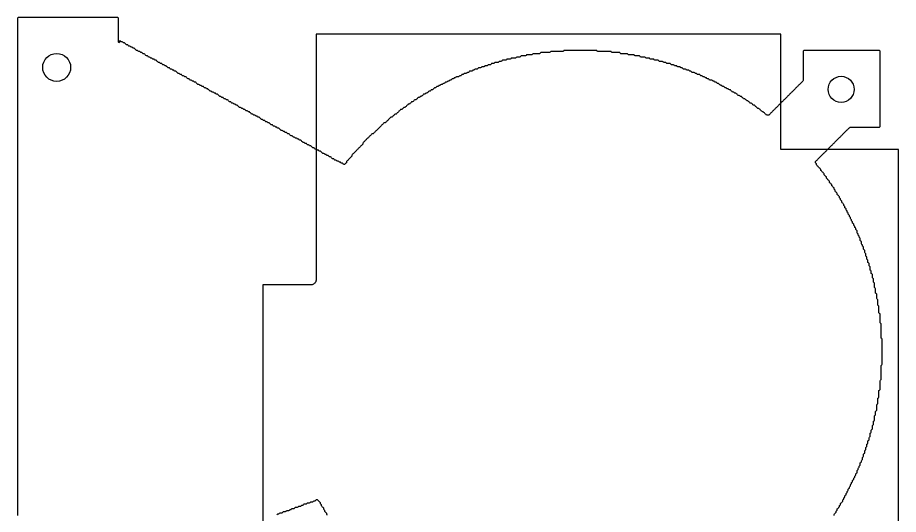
# Model space of a CAD drawing. Header units: millimetres. Extents: x -10 to 150, y -10 to 171.
# Drawn here: x -10.3 to 150.4, y 80.4 to 171.1 of the extents above; entities that cross this region are included whole.
import ezdxf

# ---------------------------------------------------------------- set-up
doc = ezdxf.new("R2010")
doc.units = ezdxf.units.MM
for name, color, linetype in [('HOLES', 1, 'Continuous'), ('POCKET', 5, 'Continuous'), ('PROFILE', 7, 'Continuous')]:
    doc.layers.add(name, color=color, linetype=linetype)

msp = doc.modelspace()

# ---------------------------------------------------------------- linework, layer by layer
at = {"layer": 'HOLES'}
for centre, radius in [((-3.17, 162), 2.55), ((140, 158), 2.38)]:
    msp.add_circle(centre, radius, dxfattribs=at)
at = {"layer": 'POCKET'}
msp.add_lwpolyline([(34.45, 14), (150.45, 14), (150.45, 147), (129, 147), (129, 168.09), (44.19, 168.09), (44.19, 123.29), (44.19, 123.29), (44.18, 123.15), (44.15, 123.01), (44.1, 122.87), (44.03, 122.75), (43.94, 122.63), (43.84, 122.53), (43.73, 122.45), (43.6, 122.38), (43.47, 122.33), (43.33, 122.3), (43.19, 122.29), (34.45, 122.29)], close=True, dxfattribs=at)
at = {"layer": 'PROFILE'}
for points in [[(138.7, 80.2), (138.7, 80.4), (138.8, 80.5), (138.9, 80.6), (139, 80.7), (139.1, 80.8), (139.1, 81), (139.2, 81.1), (139.3, 81.2), (139.3, 81.4), (139.4, 81.5), (139.5, 81.6), (139.6, 81.7), (139.7, 81.8), (139.7, 82), (139.8, 82.1), (139.9, 82.2), (139.9, 82.4), (140, 82.5), (140.1, 82.6), (140.2, 82.7), (140.3, 82.8), (140.3, 83), (140.4, 83.1), (140.5, 83.2), (140.5, 83.4), (140.6, 83.5), (140.7, 83.6), (140.7, 83.8), (140.8, 83.9), (140.9, 84), (140.9, 84.2), (141, 84.3), (141.1, 84.4), (141.1, 84.6), (141.2, 84.7), (141.3, 84.8), (141.3, 85), (141.4, 85.1), (141.5, 85.2), (141.5, 85.4), (141.6, 85.5), (141.7, 85.6), (141.7, 85.8), (141.8, 85.9), (141.9, 86), (141.9, 86.2), (142, 86.3), (142.1, 86.4), (142.1, 86.6), (142.2, 86.7), (142.3, 86.8), (142.3, 87), (142.4, 87.1), (142.5, 87.2), (142.5, 87.4), (142.6, 87.5), (142.7, 87.6), (142.7, 87.8), (142.8, 87.9), (142.9, 88), (142.9, 88.2), (142.9, 88.4), (143, 88.5), (143.1, 88.6), (143.1, 88.8), (143.2, 88.9), (143.3, 89), (143.3, 89.2), (143.4, 89.3), (143.5, 89.4), (143.5, 89.6), (143.5, 89.8), (143.6, 89.9), (143.7, 90), (143.7, 90.2), (143.8, 90.3), (143.9, 90.4), (143.9, 90.6), (143.9, 90.8), (144, 90.9), (144.1, 91), (144.1, 91.2), (144.1, 91.4), (144.2, 91.5), (144.3, 91.6), (144.3, 91.8), (144.3, 92), (144.4, 92.1), (144.5, 92.2), (144.5, 92.4), (144.5, 92.6), (144.6, 92.7), (144.7, 92.8), (144.7, 93), (144.7, 93.2), (144.8, 93.3), (144.9, 93.4), (144.9, 93.6), (144.9, 93.8), (145, 93.9), (145.1, 94), (145.1, 94.2), (145.1, 94.4), (145.2, 94.5), (145.3, 94.6), (145.3, 94.8), (145.3, 95), (145.3, 95.2), (145.4, 95.3), (145.5, 95.4), (145.5, 95.6), (145.5, 95.8), (145.6, 95.9), (145.7, 96), (145.7, 96.2), (145.7, 96.4), (145.7, 96.6), (145.8, 96.7), (145.9, 96.8), (145.9, 97), (145.9, 97.2), (145.9, 97.4), (146, 97.5), (146.1, 97.6), (146.1, 97.8), (146.1, 98), (146.1, 98.2), (146.1, 98.4), (146.2, 98.5), (146.3, 98.6), (146.3, 98.8), (146.3, 99), (146.3, 99.2), (146.4, 99.3), (146.5, 99.4), (146.5, 99.6), (146.5, 99.8), (146.5, 100), (146.5, 100.2), (146.5, 100.4), (146.6, 100.5), (146.7, 100.6), (146.7, 100.8), (146.7, 101), (146.7, 101.2), (146.7, 101.4), (146.7, 101.6), (146.8, 101.7), (146.9, 101.8), (146.9, 102), (146.9, 102.2), (146.9, 102.4), (146.9, 102.6), (146.9, 102.8), (146.9, 103), (147, 103.1), (147.1, 103.2), (147.1, 103.4), (147.1, 103.6), (147.1, 103.8), (147.1, 104), (147.1, 104.2), (147.1, 104.4), (147.1, 104.6), (147.1, 104.8), (147.2, 104.9), (147.3, 105), (147.3, 105.2), (147.3, 105.4), (147.3, 105.6), (147.3, 105.8), (147.3, 106), (147.3, 106.2), (147.3, 106.4), (147.3, 106.6), (147.3, 106.8), (147.3, 107), (147.3, 107.2), (147.3, 107.4), (147.3, 107.6), (147.4, 107.7), (147.5, 107.8), (147.5, 108), (147.5, 108.2), (147.5, 108.4), (147.5, 108.6), (147.5, 108.8), (147.5, 109), (147.5, 109.2), (147.5, 109.4), (147.5, 109.6), (147.5, 109.8), (147.5, 110), (147.5, 110.2), (147.5, 110.4), (147.5, 110.6), (147.5, 110.8), (147.5, 111), (147.5, 111.2), (147.5, 111.4), (147.5, 111.6), (147.5, 111.8), (147.5, 112), (147.5, 112.2), (147.5, 112.4), (147.4, 112.5), (147.3, 112.6), (147.3, 112.8), (147.3, 113), (147.3, 113.2), (147.3, 113.4), (147.3, 113.6), (147.3, 113.8), (147.3, 114), (147.3, 114.2), (147.3, 114.4), (147.3, 114.6), (147.3, 114.8), (147.3, 115), (147.3, 115.2), (147.2, 115.3), (147.1, 115.4), (147.1, 115.6), (147.1, 115.8), (147.1, 116), (147.1, 116.2), (147.1, 116.4), (147.1, 116.6), (147.1, 116.8), (147.1, 117), (147, 117.1), (146.9, 117.2), (146.9, 117.4), (146.9, 117.6), (146.9, 117.8), (146.9, 118), (146.9, 118.2), (146.9, 118.4), (146.8, 118.5), (146.7, 118.6), (146.7, 118.8), (146.7, 119), (146.7, 119.2), (146.7, 119.4), (146.7, 119.6), (146.6, 119.7), (146.5, 119.8), (146.5, 120), (146.5, 120.2), (146.5, 120.4), (146.5, 120.6), (146.4, 120.7), (146.3, 120.8), (146.3, 121), (146.3, 121.2), (146.3, 121.4), (146.3, 121.6), (146.2, 121.7), (146.1, 121.8), (146.1, 122), (146.1, 122.2), (146.1, 122.4), (146.1, 122.6), (146, 122.7), (145.9, 122.8), (145.9, 123), (145.9, 123.2), (145.9, 123.4), (145.8, 123.5), (145.7, 123.6), (145.7, 123.8), (145.7, 124), (145.7, 124.2), (145.6, 124.3), (145.5, 124.4), (145.5, 124.6), (145.5, 124.8), (145.4, 124.9), (145.3, 125), (145.3, 125.2), (145.3, 125.4), (145.3, 125.6), (145.2, 125.7), (145.1, 125.8), (145.1, 126), (145.1, 126.2), (145, 126.3), (144.9, 126.4), (144.9, 126.6), (144.9, 126.8), (144.8, 126.9), (144.7, 127), (144.7, 127.2), (144.7, 127.4), (144.6, 127.5), (144.5, 127.6), (144.5, 127.8), (144.5, 128), (144.4, 128.1), (144.3, 128.2), (144.3, 128.4), (144.3, 128.6), (144.2, 128.7), (144.1, 128.8), (144.1, 129), (144.1, 129.2), (144, 129.3), (143.9, 129.4), (143.9, 129.6), (143.8, 129.7), (143.7, 129.8), (143.7, 130), (143.7, 130.2), (143.6, 130.3), (143.5, 130.4), (143.5, 130.6), (143.5, 130.8), (143.4, 130.9), (143.3, 131), (143.3, 131.2), (143.2, 131.3), (143.1, 131.4), (143.1, 131.6), (143, 131.7), (142.9, 131.8), (142.9, 132), (142.9, 132.2), (142.8, 132.3), (142.7, 132.4), (142.7, 132.6), (142.6, 132.7), (142.5, 132.8), (142.5, 133), (142.4, 133.1), (142.3, 133.2), (142.3, 133.4), (142.2, 133.5), (142.1, 133.6), (142.1, 133.8), (142, 133.9), (141.9, 134), (141.9, 134.2), (141.8, 134.3), (141.7, 134.4), (141.7, 134.6), (141.6, 134.7), (141.5, 134.8), (141.5, 135), (141.4, 135.1), (141.3, 135.2), (141.3, 135.4), (141.2, 135.5), (141.1, 135.6), (141.1, 135.8), (141, 135.9), (140.9, 136), (140.9, 136.2), (140.8, 136.3), (140.7, 136.4), (140.7, 136.6), (140.6, 136.7), (140.5, 136.8), (140.5, 137), (140.4, 137.1), (140.3, 137.2), (140.2, 137.3), (140.1, 137.4), (140.1, 137.6), (140, 137.7), (139.9, 137.8), (139.9, 138), (139.8, 138.1), (139.7, 138.2), (139.7, 138.4), (139.6, 138.5), (139.5, 138.6), (139.4, 138.7), (139.3, 138.8), (139.3, 139), (139.2, 139.1), (139.1, 139.2), (139, 139.3), (138.9, 139.4), (138.9, 139.6), (138.8, 139.7), (138.7, 139.8), (138.7, 140), (138.6, 140.1), (138.5, 140.2), (138.4, 140.3), (138.3, 140.4), (138.3, 140.6), (138.2, 140.7), (138.1, 140.8), (138, 140.9), (137.9, 141), (137.9, 141.2), (137.8, 141.3), (137.7, 141.4), (137.6, 141.5), (137.5, 141.6), (137.4, 141.7), (137.3, 141.8), (137.3, 142), (137.2, 142.1), (137.1, 142.2), (137, 142.3), (136.9, 142.4), (136.9, 142.6), (136.8, 142.7), (136.7, 142.8), (136.6, 142.9), (136.5, 143), (136.4, 143.1), (136.3, 143.2), (136.3, 143.4), (136.2, 143.5), (136.1, 143.6), (136, 143.7), (135.9, 143.8), (135.8, 143.9), (135.7, 144), (135.6, 144.1), (135.5, 144.2), (135.5, 144.4), (135.4, 144.5), (135.3, 144.6), (135.3, 144.8), (135.4, 144.9), (135.5, 145), (135.6, 145.1), (135.7, 145.2), (135.8, 145.3), (135.9, 145.4), (136, 145.5), (136.1, 145.6), (136.2, 145.7), (136.3, 145.8), (136.4, 145.9), (136.5, 146), (136.6, 146.1), (136.7, 146.2), (136.8, 146.3), (136.9, 146.4), (137, 146.5), (137.1, 146.6), (137.2, 146.7), (137.3, 146.8), (137.4, 146.9), (137.5, 147), (137.6, 147.1), (137.7, 147.2), (137.8, 147.3), (137.9, 147.4), (138, 147.5), (138.1, 147.6), (138.2, 147.7), (138.3, 147.8), (138.4, 147.9), (138.5, 148), (138.6, 148.1), (138.7, 148.2), (138.8, 148.3), (138.9, 148.4), (139, 148.5), (139.1, 148.6), (139.2, 148.7), (139.3, 148.8), (139.4, 148.9), (139.5, 149), (139.6, 149.1), (139.7, 149.2), (139.8, 149.3), (139.9, 149.4), (140, 149.5), (140.1, 149.6), (140.2, 149.7), (140.3, 149.8), (140.4, 149.9), (140.5, 150), (140.6, 150.1), (140.7, 150.2), (140.8, 150.3), (140.9, 150.4), (141, 150.5), (141.1, 150.6), (141.2, 150.7), (141.3, 150.8), (141.4, 150.9), (141.5, 151), (141.6, 151.1), (141.8, 151.1), (142, 151.1), (142.2, 151.1), (142.4, 151.1), (142.6, 151.1), (142.8, 151.1), (143, 151.1), (143.2, 151.1), (143.4, 151.1), (143.6, 151.1), (143.8, 151.1), (144, 151.1), (144.2, 151.1), (144.4, 151.1), (144.6, 151.1), (144.8, 151.1), (145, 151.1), (145.2, 151.1), (145.4, 151.1), (145.6, 151.1), (145.8, 151.1), (146, 151.1), (146.2, 151.1), (146.4, 151.1), (146.6, 151.1), (146.8, 151.1), (147, 151.1), (147.1, 151.2), (147.1, 151.4), (147.1, 151.6), (147.1, 151.8), (147.1, 152), (147.1, 152.2), (147.1, 152.4), (147.1, 152.6), (147.1, 152.8), (147.1, 153), (147.1, 153.2), (147.1, 153.4), (147.1, 153.6), (147.1, 153.8), (147.1, 154), (147.1, 154.2), (147.1, 154.4), (147.1, 154.6), (147.1, 154.8), (147.1, 155), (147.1, 155.2), (147.1, 155.4), (147.1, 155.6), (147.1, 155.8), (147.1, 156), (147.1, 156.2), (147.1, 156.4), (147.1, 156.6), (147.1, 156.8), (147.1, 157), (147.1, 157.2), (147.1, 157.4), (147.1, 157.6), (147.1, 157.8), (147.1, 158), (147.1, 158.2), (147.1, 158.4), (147.1, 158.6), (147.1, 158.8), (147.1, 159), (147.1, 159.2), (147.1, 159.4), (147.1, 159.6), (147.1, 159.8), (147.1, 160), (147.1, 160.2), (147.1, 160.4), (147.1, 160.6), (147.1, 160.8), (147.1, 161), (147.1, 161.2), (147.1, 161.4), (147.1, 161.6), (147.1, 161.8), (147.1, 162), (147.1, 162.2), (147.1, 162.4), (147.1, 162.6), (147.1, 162.8), (147.1, 163), (147.1, 163.2), (147.1, 163.4), (147.1, 163.6), (147.1, 163.8), (147.1, 164), (147.1, 164.2), (147.1, 164.4), (147.1, 164.6), (147.1, 164.8), (147.1, 165), (147, 165.1), (146.8, 165.1), (146.6, 165.1), (146.4, 165.1), (146.2, 165.1), (146, 165.1), (145.8, 165.1), (145.6, 165.1), (145.4, 165.1), (145.2, 165.1), (145, 165.1), (144.8, 165.1), (144.6, 165.1), (144.4, 165.1), (144.2, 165.1), (144, 165.1), (143.8, 165.1), (143.6, 165.1), (143.4, 165.1), (143.2, 165.1), (143, 165.1), (142.8, 165.1), (142.6, 165.1), (142.4, 165.1), (142.2, 165.1), (142, 165.1), (141.8, 165.1), (141.6, 165.1), (141.4, 165.1), (141.2, 165.1), (141, 165.1), (140.8, 165.1), (140.6, 165.1), (140.4, 165.1), (140.2, 165.1), (140, 165.1), (139.8, 165.1), (139.6, 165.1), (139.4, 165.1), (139.2, 165.1), (139, 165.1), (138.8, 165.1), (138.6, 165.1), (138.4, 165.1), (138.2, 165.1), (138, 165.1), (137.8, 165.1), (137.6, 165.1), (137.4, 165.1), (137.2, 165.1), (137, 165.1), (136.8, 165.1), (136.6, 165.1), (136.4, 165.1), (136.2, 165.1), (136, 165.1), (135.8, 165.1), (135.6, 165.1), (135.4, 165.1), (135.2, 165.1), (135, 165.1), (134.8, 165.1), (134.6, 165.1), (134.4, 165.1), (134.2, 165.1), (134, 165.1), (133.8, 165.1), (133.6, 165.1), (133.4, 165.1), (133.2, 165.1), (133.1, 165), (133.1, 164.8), (133.1, 164.6), (133.1, 164.4), (133.1, 164.2), (133.1, 164), (133.1, 163.8), (133.1, 163.6), (133.1, 163.4), (133.1, 163.2), (133.1, 163), (133.1, 162.8), (133.1, 162.6), (133.1, 162.4), (133.1, 162.2), (133.1, 162), (133.1, 161.8), (133.1, 161.6), (133.1, 161.4), (133.1, 161.2), (133.1, 161), (133.1, 160.8), (133.1, 160.6), (133.1, 160.4), (133.1, 160.2), (133.1, 160), (133.1, 159.8), (133.1, 159.6), (133, 159.5), (132.9, 159.4), (132.8, 159.3), (132.7, 159.2), (132.6, 159.1), (132.5, 159), (132.4, 158.9), (132.3, 158.8), (132.2, 158.7), (132.1, 158.6), (132, 158.5), (131.9, 158.4), (131.8, 158.3), (131.7, 158.2), (131.6, 158.1), (131.5, 158), (131.4, 157.9), (131.3, 157.8), (131.2, 157.7), (131.1, 157.6), (131, 157.5), (130.9, 157.4), (130.8, 157.3), (130.7, 157.2), (130.6, 157.1), (130.5, 157), (130.4, 156.9), (130.3, 156.8), (130.2, 156.7), (130.1, 156.6), (130, 156.5), (129.9, 156.4), (129.8, 156.3), (129.7, 156.2), (129.6, 156.1), (129.5, 156), (129.4, 155.9), (129.3, 155.8), (129.2, 155.7), (129.1, 155.6), (129, 155.5), (128.9, 155.4), (128.8, 155.3), (128.7, 155.2), (128.6, 155.1), (128.5, 155), (128.4, 154.9), (128.3, 154.8), (128.2, 154.7), (128.1, 154.6), (128, 154.5), (127.9, 154.4), (127.8, 154.3), (127.7, 154.2), (127.6, 154.1), (127.5, 154), (127.4, 153.9), (127.3, 153.8), (127.2, 153.7), (127.1, 153.6), (127, 153.5), (126.9, 153.4), (126.8, 153.3), (126.6, 153.3), (126.4, 153.3), (126.3, 153.4), (126.2, 153.5), (126.1, 153.6), (126, 153.7), (125.9, 153.8), (125.8, 153.9), (125.6, 153.9), (125.5, 154), (125.4, 154.1), (125.3, 154.2), (125.2, 154.3), (125.1, 154.4), (125, 154.5), (124.8, 154.5), (124.7, 154.6), (124.6, 154.7), (124.5, 154.8), (124.4, 154.9), (124.3, 155), (124.2, 155.1), (124, 155.1), (123.9, 155.2), (123.8, 155.3), (123.7, 155.4), (123.6, 155.5), (123.4, 155.5), (123.3, 155.6), (123.2, 155.7), (123.1, 155.8), (123, 155.9), (122.8, 155.9), (122.7, 156), (122.6, 156.1), (122.5, 156.2), (122.4, 156.3), (122.2, 156.3), (122.1, 156.4), (122, 156.5), (121.9, 156.6), (121.8, 156.7), (121.6, 156.7), (121.5, 156.8), (121.4, 156.9), (121.2, 156.9), (121.1, 157), (121, 157.1), (120.9, 157.2), (120.8, 157.3), (120.6, 157.3), (120.5, 157.4), (120.4, 157.5), (120.2, 157.5), (120.1, 157.6), (120, 157.7), (119.9, 157.8), (119.8, 157.9), (119.6, 157.9), (119.5, 158), (119.4, 158.1), (119.2, 158.1), (119.1, 158.2), (119, 158.3), (118.8, 158.3), (118.7, 158.4), (118.6, 158.5), (118.4, 158.5), (118.3, 158.6), (118.2, 158.7), (118, 158.7), (117.9, 158.8), (117.8, 158.9), (117.7, 159), (117.6, 159.1), (117.4, 159.1), (117.3, 159.2), (117.2, 159.3), (117, 159.3), (116.9, 159.4), (116.8, 159.5), (116.6, 159.5), (116.5, 159.6), (116.4, 159.7), (116.2, 159.7), (116, 159.7), (115.9, 159.8), (115.8, 159.9), (115.6, 159.9), (115.5, 160), (115.4, 160.1), (115.2, 160.1), (115.1, 160.2), (115, 160.3), (114.8, 160.3), (114.7, 160.4), (114.6, 160.5), (114.4, 160.5), (114.3, 160.6), (114.2, 160.7), (114, 160.7), (113.8, 160.7), (113.7, 160.8), (113.6, 160.9), (113.4, 160.9), (113.3, 161), (113.2, 161.1), (113, 161.1), (112.8, 161.1), (112.7, 161.2), (112.6, 161.3), (112.4, 161.3), (112.3, 161.4), (112.2, 161.5), (112, 161.5), (111.8, 161.5), (111.7, 161.6), (111.6, 161.7), (111.4, 161.7), (111.2, 161.7), (111.1, 161.8), (111, 161.9), (110.8, 161.9), (110.7, 162), (110.6, 162.1), (110.4, 162.1), (110.2, 162.1), (110.1, 162.2), (110, 162.3), (109.8, 162.3), (109.6, 162.3), (109.5, 162.4), (109.4, 162.5), (109.2, 162.5), (109, 162.5), (108.9, 162.6), (108.8, 162.7), (108.6, 162.7), (108.4, 162.7), (108.2, 162.7), (108.1, 162.8), (108, 162.9), (107.8, 162.9), (107.6, 162.9), (107.5, 163), (107.4, 163.1), (107.2, 163.1), (107, 163.1), (106.8, 163.1), (106.7, 163.2), (106.6, 163.3), (106.4, 163.3), (106.2, 163.3), (106, 163.3), (105.9, 163.4), (105.8, 163.5), (105.6, 163.5), (105.4, 163.5), (105.2, 163.5), (105.1, 163.6), (105, 163.7), (104.8, 163.7), (104.6, 163.7), (104.4, 163.7), (104.3, 163.8), (104.2, 163.9), (104, 163.9), (103.8, 163.9), (103.6, 163.9), (103.4, 163.9), (103.3, 164), (103.2, 164.1), (103, 164.1), (102.8, 164.1), (102.6, 164.1), (102.4, 164.1), (102.3, 164.2), (102.2, 164.3), (102, 164.3), (101.8, 164.3), (101.6, 164.3), (101.4, 164.3), (101.2, 164.3), (101.1, 164.4), (101, 164.5), (100.8, 164.5), (100.6, 164.5), (100.4, 164.5), (100.2, 164.5), (100, 164.5), (99.8, 164.5), (99.7, 164.6), (99.6, 164.7), (99.4, 164.7), (99.2, 164.7), (99, 164.7), (98.8, 164.7), (98.6, 164.7), (98.4, 164.7), (98.2, 164.7), (98.1, 164.8), (98, 164.9), (97.8, 164.9), (97.6, 164.9), (97.4, 164.9), (97.2, 164.9), (97, 164.9), (96.8, 164.9), (96.6, 164.9), (96.4, 164.9), (96.2, 164.9), (96, 164.9), (95.8, 164.9), (95.6, 164.9), (95.5, 165), (95.4, 165.1), (95.2, 165.1), (95, 165.1), (94.8, 165.1), (94.6, 165.1), (94.4, 165.1), (94.2, 165.1), (94, 165.1), (93.8, 165.1), (93.6, 165.1), (93.4, 165.1), (93.2, 165.1), (93, 165.1), (92.8, 165.1), (92.6, 165.1), (92.4, 165.1), (92.2, 165.1), (92, 165.1), (91.8, 165.1), (91.6, 165.1), (91.4, 165.1), (91.2, 165.1), (91, 165.1), (90.8, 165.1), (90.6, 165.1), (90.4, 165.1), (90.2, 165.1), (90, 165.1), (89.8, 165.1), (89.6, 165.1), (89.4, 165.1), (89.3, 165), (89.2, 164.9), (89, 164.9), (88.8, 164.9), (88.6, 164.9), (88.4, 164.9), (88.2, 164.9), (88, 164.9), (87.8, 164.9), (87.6, 164.9), (87.4, 164.9), (87.2, 164.9), (87, 164.9), (86.9, 164.8), (86.8, 164.7), (86.6, 164.7), (86.4, 164.7), (86.2, 164.7), (86, 164.7), (85.8, 164.7), (85.6, 164.7), (85.4, 164.7), (85.2, 164.7), (85.1, 164.6), (85, 164.5), (84.8, 164.5), (84.6, 164.5), (84.4, 164.5), (84.2, 164.5), (84, 164.5), (83.8, 164.5), (83.7, 164.4), (83.6, 164.3), (83.4, 164.3), (83.2, 164.3), (83, 164.3), (82.8, 164.3), (82.6, 164.3), (82.5, 164.2), (82.4, 164.1), (82.2, 164.1), (82, 164.1), (81.8, 164.1), (81.6, 164.1), (81.5, 164), (81.4, 163.9), (81.2, 163.9), (81, 163.9), (80.8, 163.9), (80.7, 163.8), (80.6, 163.7), (80.4, 163.7), (80.2, 163.7), (80, 163.7), (79.8, 163.7), (79.7, 163.6), (79.6, 163.5), (79.4, 163.5), (79.2, 163.5), (79, 163.5), (78.9, 163.4), (78.8, 163.3), (78.6, 163.3), (78.4, 163.3), (78.2, 163.3), (78.1, 163.2), (78, 163.1), (77.8, 163.1), (77.6, 163.1), (77.5, 163), (77.4, 162.9), (77.2, 162.9), (77, 162.9), (76.8, 162.9), (76.7, 162.8), (76.6, 162.7), (76.4, 162.7), (76.2, 162.7), (76.1, 162.6), (76, 162.5), (75.8, 162.5), (75.6, 162.5), (75.5, 162.4), (75.4, 162.3), (75.2, 162.3), (75, 162.3), (74.9, 162.2), (74.8, 162.1), (74.6, 162.1), (74.4, 162.1), (74.3, 162), (74.2, 161.9), (74, 161.9), (73.8, 161.9), (73.7, 161.8), (73.6, 161.7), (73.4, 161.7), (73.2, 161.7), (73.1, 161.6), (73, 161.5), (72.8, 161.5), (72.7, 161.4), (72.6, 161.3), (72.4, 161.3), (72.2, 161.3), (72.1, 161.2), (72, 161.1), (71.8, 161.1), (71.7, 161), (71.6, 160.9), (71.4, 160.9), (71.2, 160.9), (71.1, 160.8), (71, 160.7), (70.8, 160.7), (70.7, 160.6), (70.6, 160.5), (70.4, 160.5), (70.3, 160.4), (70.2, 160.3), (70, 160.3), (69.8, 160.3), (69.7, 160.2), (69.6, 160.1), (69.4, 160.1), (69.3, 160), (69.2, 159.9), (69, 159.9), (68.9, 159.8), (68.8, 159.7), (68.6, 159.7), (68.5, 159.6), (68.4, 159.5), (68.2, 159.5), (68.1, 159.4), (68, 159.3), (67.8, 159.3), (67.7, 159.2), (67.6, 159.1), (67.4, 159.1), (67.3, 159), (67.2, 158.9), (67, 158.9), (66.9, 158.8), (66.8, 158.7), (66.6, 158.7), (66.5, 158.6), (66.4, 158.5), (66.2, 158.5), (66.1, 158.4), (66, 158.3), (65.8, 158.3), (65.7, 158.2), (65.6, 158.1), (65.5, 158), (65.4, 157.9), (65.2, 157.9), (65.1, 157.8), (65, 157.7), (64.8, 157.7), (64.7, 157.6), (64.6, 157.5), (64.5, 157.4), (64.4, 157.3), (64.2, 157.3), (64.1, 157.2), (64, 157.1), (63.8, 157.1), (63.7, 157), (63.6, 156.9), (63.5, 156.8), (63.4, 156.7), (63.2, 156.7), (63.1, 156.6), (63, 156.5), (62.8, 156.5), (62.7, 156.4), (62.6, 156.3), (62.5, 156.2), (62.4, 156.1), (62.2, 156.1), (62.1, 156), (62, 155.9), (61.9, 155.8), (61.8, 155.7), (61.6, 155.7), (61.5, 155.6), (61.4, 155.5), (61.3, 155.4), (61.2, 155.3), (61, 155.3), (60.9, 155.2), (60.8, 155.1), (60.7, 155), (60.6, 154.9), (60.5, 154.8), (60.4, 154.7), (60.2, 154.7), (60.1, 154.6), (60, 154.5), (59.9, 154.4), (59.8, 154.3), (59.6, 154.3), (59.5, 154.2), (59.4, 154.1), (59.3, 154), (59.2, 153.9), (59.1, 153.8), (59, 153.7), (58.9, 153.6), (58.8, 153.5), (58.6, 153.5), (58.5, 153.4), (58.4, 153.3), (58.3, 153.2), (58.2, 153.1), (58.1, 153), (58, 152.9), (57.8, 152.9), (57.7, 152.8), (57.6, 152.7), (57.5, 152.6), (57.4, 152.5), (57.3, 152.4), (57.2, 152.3), (57.1, 152.2), (57, 152.1), (56.9, 152), (56.8, 151.9), (56.6, 151.9), (56.5, 151.8), (56.4, 151.7), (56.3, 151.6), (56.2, 151.5), (56.1, 151.4), (56, 151.3), (55.9, 151.2), (55.8, 151.1), (55.7, 151), (55.6, 150.9), (55.5, 150.8), (55.4, 150.7), (55.3, 150.6), (55.2, 150.5), (55.1, 150.4), (55, 150.3), (54.9, 150.2), (54.8, 150.1), (54.7, 150), (54.6, 149.9), (54.4, 149.9), (54.3, 149.8), (54.2, 149.7), (54.1, 149.6), (54, 149.5), (53.9, 149.4), (53.8, 149.3), (53.7, 149.2), (53.6, 149.1), (53.5, 149), (53.4, 148.9), (53.3, 148.8), (53.2, 148.7), (53.1, 148.6), (53, 148.5), (52.9, 148.4), (52.8, 148.3), (52.7, 148.2), (52.7, 148), (52.6, 147.9), (52.5, 147.8), (52.4, 147.7), (52.3, 147.6), (52.2, 147.5), (52.1, 147.4), (52, 147.3), (51.9, 147.2), (51.8, 147.1), (51.7, 147), (51.6, 146.9), (51.5, 146.8), (51.4, 146.7), (51.3, 146.6), (51.2, 146.5), (51.1, 146.4), (51, 146.3), (50.9, 146.2), (50.8, 146.1), (50.7, 146), (50.7, 145.8), (50.6, 145.7), (50.5, 145.6), (50.4, 145.5), (50.3, 145.4), (50.2, 145.3), (50.1, 145.2), (50, 145.1), (49.9, 145), (49.8, 144.9), (49.7, 144.8), (49.7, 144.6), (49.6, 144.5), (49.5, 144.4), (49.4, 144.3), (49.2, 144.3), (49.1, 144.4), (49, 144.5), (48.8, 144.5), (48.7, 144.6), (48.6, 144.7), (48.4, 144.7), (48.3, 144.8), (48.2, 144.9), (48, 144.9), (47.9, 145), (47.8, 145.1), (47.6, 145.1), (47.5, 145.2), (47.4, 145.3), (47.2, 145.3), (47.1, 145.4), (47, 145.5), (46.9, 145.6), (46.8, 145.7), (46.6, 145.7), (46.5, 145.8), (46.4, 145.9), (46.2, 145.9), (46.1, 146), (46, 146.1), (45.8, 146.1), (45.7, 146.2), (45.6, 146.3), (45.4, 146.3), (45.3, 146.4), (45.2, 146.5), (45.1, 146.6), (45, 146.7), (44.8, 146.7), (44.7, 146.8), (44.6, 146.9), (44.4, 146.9), (44.3, 147), (44.2, 147.1), (44, 147.1), (43.9, 147.2), (43.8, 147.3), (43.6, 147.3), (43.5, 147.4), (43.4, 147.5), (43.3, 147.6), (43.2, 147.7), (43, 147.7), (42.9, 147.8), (42.8, 147.9), (42.6, 147.9), (42.5, 148), (42.4, 148.1), (42.2, 148.1), (42.1, 148.2), (42, 148.3), (41.8, 148.3), (41.7, 148.4), (41.6, 148.5), (41.5, 148.6), (41.4, 148.7), (41.2, 148.7), (41.1, 148.8), (41, 148.9), (40.8, 148.9), (40.7, 149), (40.6, 149.1), (40.4, 149.1), (40.3, 149.2), (40.2, 149.3), (40, 149.3), (39.9, 149.4), (39.8, 149.5), (39.6, 149.5), (39.5, 149.6), (39.4, 149.7), (39.3, 149.8), (39.2, 149.9), (39, 149.9), (38.9, 150), (38.8, 150.1), (38.6, 150.1), (38.5, 150.2), (38.4, 150.3), (38.2, 150.3), (38.1, 150.4), (38, 150.5), (37.8, 150.5), (37.7, 150.6), (37.6, 150.7), (37.5, 150.8), (37.4, 150.9), (37.2, 150.9), (37.1, 151), (37, 151.1), (36.8, 151.1), (36.7, 151.2), (36.6, 151.3), (36.4, 151.3), (36.3, 151.4), (36.2, 151.5), (36, 151.5), (35.9, 151.6), (35.8, 151.7), (35.7, 151.8), (35.6, 151.9), (35.4, 151.9), (35.3, 152), (35.2, 152.1), (35, 152.1), (34.9, 152.2), (34.8, 152.3), (34.6, 152.3), (34.5, 152.4), (34.4, 152.5), (34.2, 152.5), (34.1, 152.6), (34, 152.7), (33.9, 152.8), (33.8, 152.9), (33.6, 152.9), (33.5, 153), (33.4, 153.1), (33.2, 153.1), (33.1, 153.2), (33, 153.3), (32.8, 153.3), (32.7, 153.4), (32.6, 153.5), (32.4, 153.5), (32.3, 153.6), (32.2, 153.7), (32.1, 153.8), (32, 153.9), (31.8, 153.9), (31.7, 154), (31.6, 154.1), (31.4, 154.1), (31.3, 154.2), (31.2, 154.3), (31, 154.3), (30.9, 154.4), (30.8, 154.5), (30.6, 154.5), (30.5, 154.6), (30.4, 154.7), (30.2, 154.7), (30.1, 154.8), (30, 154.9), (29.9, 155), (29.8, 155.1), (29.6, 155.1), (29.5, 155.2), (29.4, 155.3), (29.2, 155.3), (29.1, 155.4), (29, 155.5), (28.8, 155.5), (28.7, 155.6), (28.6, 155.7), (28.4, 155.7), (28.3, 155.8), (28.2, 155.9), (28.1, 156), (28, 156.1), (27.8, 156.1), (27.7, 156.2), (27.6, 156.3), (27.4, 156.3), (27.3, 156.4), (27.2, 156.5), (27, 156.5), (26.9, 156.6), (26.8, 156.7), (26.6, 156.7), (26.5, 156.8), (26.4, 156.9), (26.3, 157), (26.2, 157.1), (26, 157.1), (25.9, 157.2), (25.8, 157.3), (25.6, 157.3), (25.5, 157.4), (25.4, 157.5), (25.2, 157.5), (25.1, 157.6), (25, 157.7), (24.8, 157.7), (24.7, 157.8), (24.6, 157.9), (24.5, 158), (24.4, 158.1), (24.2, 158.1), (24.1, 158.2), (24, 158.3), (23.8, 158.3), (23.7, 158.4), (23.6, 158.5), (23.4, 158.5), (23.3, 158.6), (23.2, 158.7), (23, 158.7), (22.9, 158.8), (22.8, 158.9), (22.6, 158.9), (22.5, 159), (22.4, 159.1), (22.3, 159.2), (22.2, 159.3), (22, 159.3), (21.9, 159.4), (21.8, 159.5), (21.6, 159.5), (21.5, 159.6), (21.4, 159.7), (21.2, 159.7), (21.1, 159.8), (21, 159.9), (20.8, 159.9), (20.7, 160), (20.6, 160.1), (20.5, 160.2), (20.4, 160.3), (20.2, 160.3), (20.1, 160.4), (20, 160.5), (19.8, 160.5), (19.7, 160.6), (19.6, 160.7), (19.4, 160.7), (19.3, 160.8), (19.2, 160.9), (19, 160.9), (18.9, 161), (18.8, 161.1), (18.7, 161.2), (18.6, 161.3), (18.4, 161.3), (18.3, 161.4), (18.2, 161.5), (18, 161.5), (17.9, 161.6), (17.8, 161.7), (17.6, 161.7), (17.5, 161.8), (17.4, 161.9), (17.2, 161.9), (17.1, 162), (17, 162.1), (16.9, 162.2), (16.8, 162.3), (16.6, 162.3), (16.5, 162.4), (16.4, 162.5), (16.2, 162.5), (16.1, 162.6), (16, 162.7), (15.8, 162.7), (15.7, 162.8), (15.6, 162.9), (15.4, 162.9), (15.3, 163), (15.2, 163.1), (15.1, 163.2), (15, 163.3), (14.8, 163.3), (14.7, 163.4), (14.6, 163.5), (14.4, 163.5), (14.3, 163.6), (14.2, 163.7), (14, 163.7), (13.9, 163.8), (13.8, 163.9), (13.6, 163.9), (13.5, 164), (13.4, 164.1), (13.2, 164.1), (13.1, 164.2), (13, 164.3), (12.9, 164.4), (12.8, 164.5), (12.6, 164.5), (12.5, 164.6), (12.4, 164.7), (12.2, 164.7), (12.1, 164.8), (12, 164.9), (11.8, 164.9), (11.7, 165), (11.6, 165.1), (11.4, 165.1), (11.3, 165.2), (11.2, 165.3), (11.1, 165.4), (11, 165.5), (10.8, 165.5), (10.7, 165.6), (10.6, 165.7), (10.4, 165.7), (10.3, 165.8), (10.2, 165.9), (10, 165.9), (9.9, 166), (9.8, 166.1), (9.6, 166.1), (9.5, 166.2), (9.4, 166.3), (9.3, 166.4), (9.2, 166.5), (9, 166.5), (8.9, 166.6), (8.8, 166.7), (8.6, 166.7), (8.5, 166.8), (8.4, 166.9), (8.3, 166.8), (8.3, 166.6), (8.2, 166.5), (8.1, 166.6), (8.1, 166.8), (8.1, 167), (8.1, 167.2), (8.1, 167.4), (8.1, 167.6), (8.1, 167.8), (8.1, 168), (8.1, 168.2), (8.1, 168.4), (8.1, 168.6), (8.1, 168.8), (8.1, 169), (8.1, 169.2), (8.1, 169.4), (8.1, 169.6), (8.1, 169.8), (8.1, 170), (8.1, 170.2), (8.1, 170.4), (8.1, 170.6), (8.1, 170.8), (8.1, 171), (8, 171.1), (7.8, 171.1), (7.6, 171.1), (7.4, 171.1), (7.2, 171.1), (7, 171.1), (6.8, 171.1), (6.6, 171.1), (6.4, 171.1), (6.2, 171.1), (6, 171.1), (5.8, 171.1), (5.6, 171.1), (5.4, 171.1), (5.2, 171.1), (5, 171.1), (4.8, 171.1), (4.6, 171.1), (4.4, 171.1), (4.2, 171.1), (4, 171.1), (3.8, 171.1), (3.6, 171.1), (3.4, 171.1), (3.2, 171.1), (3, 171.1), (2.8, 171.1), (2.6, 171.1), (2.4, 171.1), (2.2, 171.1), (2, 171.1), (1.8, 171.1), (1.6, 171.1), (1.4, 171.1), (1.2, 171.1), (1, 171.1), (0.8, 171.1), (0.6, 171.1), (0.4, 171.1), (0.2, 171.1), (0, 171.1), (-0.2, 171.1), (-0.4, 171.1), (-0.6, 171.1), (-0.8, 171.1), (-1, 171.1), (-1.2, 171.1), (-1.4, 171.1), (-1.6, 171.1), (-1.8, 171.1), (-2, 171.1), (-2.2, 171.1), (-2.4, 171.1), (-2.6, 171.1), (-2.8, 171.1), (-3, 171.1), (-3.2, 171.1), (-3.4, 171.1), (-3.6, 171.1), (-3.8, 171.1), (-4, 171.1), (-4.2, 171.1), (-4.4, 171.1), (-4.6, 171.1), (-4.8, 171.1), (-5, 171.1), (-5.2, 171.1), (-5.4, 171.1), (-5.6, 171.1), (-5.8, 171.1), (-6, 171.1), (-6.2, 171.1), (-6.4, 171.1), (-6.6, 171.1), (-6.8, 171.1), (-7, 171.1), (-7.2, 171.1), (-7.4, 171.1), (-7.6, 171.1), (-7.8, 171.1), (-8, 171.1), (-8.2, 171.1), (-8.4, 171.1), (-8.6, 171.1), (-8.8, 171.1), (-9, 171.1), (-9.2, 171.1), (-9.4, 171.1), (-9.6, 171.1), (-9.8, 171.1), (-10, 171.1), (-10.2, 171.1), (-10.3, 171), (-10.3, 170.8), (-10.3, 170.6), (-10.3, 170.4), (-10.3, 170.2), (-10.3, 170), (-10.3, 169.8), (-10.3, 169.6), (-10.3, 169.4), (-10.3, 169.2), (-10.3, 169), (-10.3, 168.8), (-10.3, 168.6), (-10.3, 168.4), (-10.3, 168.2), (-10.3, 168), (-10.3, 167.8), (-10.3, 167.6), (-10.3, 167.4), (-10.3, 167.2), (-10.3, 167), (-10.3, 166.8), (-10.3, 166.6), (-10.3, 166.4), (-10.3, 166.2), (-10.3, 166), (-10.3, 165.8), (-10.3, 165.6), (-10.3, 165.4), (-10.3, 165.2), (-10.3, 165), (-10.3, 164.8), (-10.3, 164.6), (-10.3, 164.4), (-10.3, 164.2), (-10.3, 164), (-10.3, 163.8), (-10.3, 163.6), (-10.3, 163.4), (-10.3, 163.2), (-10.3, 163), (-10.3, 162.8), (-10.3, 162.6), (-10.3, 162.4), (-10.3, 162.2), (-10.3, 162), (-10.3, 161.8), (-10.3, 161.6), (-10.3, 161.4), (-10.3, 161.2), (-10.3, 161), (-10.3, 160.8), (-10.3, 160.6), (-10.3, 160.4), (-10.3, 160.2), (-10.3, 160), (-10.3, 159.8), (-10.3, 159.6), (-10.3, 159.4), (-10.3, 159.2), (-10.3, 159), (-10.3, 158.8), (-10.3, 158.6), (-10.3, 158.4), (-10.3, 158.2), (-10.3, 158), (-10.3, 157.8), (-10.3, 157.6), (-10.3, 157.4), (-10.3, 157.2), (-10.3, 157), (-10.3, 156.8), (-10.3, 156.6), (-10.3, 156.4), (-10.3, 156.2), (-10.3, 156), (-10.3, 155.8), (-10.3, 155.6), (-10.3, 155.4), (-10.3, 155.2), (-10.3, 155), (-10.3, 154.8), (-10.3, 154.6), (-10.3, 154.4), (-10.3, 154.2), (-10.3, 154), (-10.3, 153.8), (-10.3, 153.6), (-10.3, 153.4), (-10.3, 153.2), (-10.3, 153), (-10.3, 152.8), (-10.3, 152.6), (-10.3, 152.4), (-10.3, 152.2), (-10.3, 152), (-10.3, 151.8), (-10.3, 151.6), (-10.3, 151.4), (-10.3, 151.2), (-10.3, 151), (-10.3, 150.8), (-10.3, 150.6), (-10.3, 150.4), (-10.3, 150.2), (-10.3, 150), (-10.3, 149.8), (-10.3, 149.6), (-10.3, 149.4), (-10.3, 149.2), (-10.3, 149), (-10.3, 148.8), (-10.3, 148.6), (-10.3, 148.4), (-10.3, 148.2), (-10.3, 148), (-10.3, 147.8), (-10.3, 147.6), (-10.3, 147.4), (-10.3, 147.2), (-10.3, 147), (-10.3, 146.8), (-10.3, 146.6), (-10.3, 146.4), (-10.3, 146.2), (-10.3, 146), (-10.3, 145.8), (-10.3, 145.6), (-10.3, 145.4), (-10.3, 145.2), (-10.3, 145), (-10.3, 144.8), (-10.3, 144.6), (-10.3, 144.4), (-10.3, 144.2), (-10.3, 144), (-10.3, 143.8), (-10.3, 143.6), (-10.3, 143.4), (-10.3, 143.2), (-10.3, 143), (-10.3, 142.8), (-10.3, 142.6), (-10.3, 142.4), (-10.3, 142.2), (-10.3, 142), (-10.3, 141.8), (-10.3, 141.6), (-10.3, 141.4), (-10.3, 141.2), (-10.3, 141), (-10.3, 140.8), (-10.3, 140.6), (-10.3, 140.4), (-10.3, 140.2), (-10.3, 140), (-10.3, 139.8), (-10.3, 139.6), (-10.3, 139.4), (-10.3, 139.2), (-10.3, 139), (-10.3, 138.8), (-10.3, 138.6), (-10.3, 138.4), (-10.3, 138.2), (-10.3, 138), (-10.3, 137.8), (-10.3, 137.6), (-10.3, 137.4), (-10.3, 137.2), (-10.3, 137), (-10.3, 136.8), (-10.3, 136.6), (-10.3, 136.4), (-10.3, 136.2), (-10.3, 136), (-10.3, 135.8), (-10.3, 135.6), (-10.3, 135.4), (-10.3, 135.2), (-10.3, 135), (-10.3, 134.8), (-10.3, 134.6), (-10.3, 134.4), (-10.3, 134.2), (-10.3, 134), (-10.3, 133.8), (-10.3, 133.6), (-10.3, 133.4), (-10.3, 133.2), (-10.3, 133), (-10.3, 132.8), (-10.3, 132.6), (-10.3, 132.4), (-10.3, 132.2), (-10.3, 132), (-10.3, 131.8), (-10.3, 131.6), (-10.3, 131.4), (-10.3, 131.2), (-10.3, 131), (-10.3, 130.8), (-10.3, 130.6), (-10.3, 130.4), (-10.3, 130.2), (-10.3, 130), (-10.3, 129.8), (-10.3, 129.6), (-10.3, 129.4), (-10.3, 129.2), (-10.3, 129), (-10.3, 128.8), (-10.3, 128.6), (-10.3, 128.4), (-10.3, 128.2), (-10.3, 128), (-10.3, 127.8), (-10.3, 127.6), (-10.3, 127.4), (-10.3, 127.2), (-10.3, 127), (-10.3, 126.8), (-10.3, 126.6), (-10.3, 126.4), (-10.3, 126.2), (-10.3, 126), (-10.3, 125.8), (-10.3, 125.6), (-10.3, 125.4), (-10.3, 125.2), (-10.3, 125), (-10.3, 124.8), (-10.3, 124.6), (-10.3, 124.4), (-10.3, 124.2), (-10.3, 124), (-10.3, 123.8), (-10.3, 123.6), (-10.3, 123.4), (-10.3, 123.2), (-10.3, 123), (-10.3, 122.8), (-10.3, 122.6), (-10.3, 122.4), (-10.3, 122.2), (-10.3, 122), (-10.3, 121.8), (-10.3, 121.6), (-10.3, 121.4), (-10.3, 121.2), (-10.3, 121), (-10.3, 120.8), (-10.3, 120.6), (-10.3, 120.4), (-10.3, 120.2), (-10.3, 120), (-10.3, 119.8), (-10.3, 119.6), (-10.3, 119.4), (-10.3, 119.2), (-10.3, 119), (-10.3, 118.8), (-10.3, 118.6), (-10.3, 118.4), (-10.3, 118.2), (-10.3, 118), (-10.3, 117.8), (-10.3, 117.6), (-10.3, 117.4), (-10.3, 117.2), (-10.3, 117), (-10.3, 116.8), (-10.3, 116.6), (-10.3, 116.4), (-10.3, 116.2), (-10.3, 116), (-10.3, 115.8), (-10.3, 115.6), (-10.3, 115.4), (-10.3, 115.2), (-10.3, 115), (-10.3, 114.8), (-10.3, 114.6), (-10.3, 114.4), (-10.3, 114.2), (-10.3, 114), (-10.3, 113.8), (-10.3, 113.6), (-10.3, 113.4), (-10.3, 113.2), (-10.3, 113), (-10.3, 112.8), (-10.3, 112.6), (-10.3, 112.4), (-10.3, 112.2), (-10.3, 112), (-10.3, 111.8), (-10.3, 111.6), (-10.3, 111.4), (-10.3, 111.2), (-10.3, 111), (-10.3, 110.8), (-10.3, 110.6), (-10.3, 110.4), (-10.3, 110.2), (-10.3, 110), (-10.3, 109.8), (-10.3, 109.6), (-10.3, 109.4), (-10.3, 109.2), (-10.3, 109), (-10.3, 108.8), (-10.3, 108.6), (-10.3, 108.4), (-10.3, 108.2), (-10.3, 108), (-10.3, 107.8), (-10.3, 107.6), (-10.3, 107.4), (-10.3, 107.2), (-10.3, 107), (-10.3, 106.8), (-10.3, 106.6), (-10.3, 106.4), (-10.3, 106.2), (-10.3, 106), (-10.3, 105.8), (-10.3, 105.6), (-10.3, 105.4), (-10.3, 105.2), (-10.3, 105), (-10.3, 104.8), (-10.3, 104.6), (-10.3, 104.4), (-10.3, 104.2), (-10.3, 104), (-10.3, 103.8), (-10.3, 103.6), (-10.3, 103.4), (-10.3, 103.2), (-10.3, 103), (-10.3, 102.8), (-10.3, 102.6), (-10.3, 102.4), (-10.3, 102.2), (-10.3, 102), (-10.3, 101.8), (-10.3, 101.6), (-10.3, 101.4), (-10.3, 101.2), (-10.3, 101), (-10.3, 100.8), (-10.3, 100.6), (-10.3, 100.4), (-10.3, 100.2), (-10.3, 100), (-10.3, 99.8), (-10.3, 99.6), (-10.3, 99.4), (-10.3, 99.2), (-10.3, 99), (-10.3, 98.8), (-10.3, 98.6), (-10.3, 98.4), (-10.3, 98.2), (-10.3, 98), (-10.3, 97.8), (-10.3, 97.6), (-10.3, 97.4), (-10.3, 97.2), (-10.3, 97), (-10.3, 96.8), (-10.3, 96.6), (-10.3, 96.4), (-10.3, 96.2), (-10.3, 96), (-10.3, 95.8), (-10.3, 95.6), (-10.3, 95.4), (-10.3, 95.2), (-10.3, 95), (-10.3, 94.8), (-10.3, 94.6), (-10.3, 94.4), (-10.3, 94.2), (-10.3, 94), (-10.3, 93.8), (-10.3, 93.6), (-10.3, 93.4), (-10.3, 93.2), (-10.3, 93), (-10.3, 92.8), (-10.3, 92.6), (-10.3, 92.4), (-10.3, 92.2), (-10.3, 92), (-10.3, 91.8), (-10.3, 91.6), (-10.3, 91.4), (-10.3, 91.2), (-10.3, 91), (-10.3, 90.8), (-10.3, 90.6), (-10.3, 90.4), (-10.3, 90.2), (-10.3, 90), (-10.3, 89.8), (-10.3, 89.6), (-10.3, 89.4), (-10.3, 89.2), (-10.3, 89), (-10.3, 88.8), (-10.3, 88.6), (-10.3, 88.4), (-10.3, 88.2), (-10.3, 88), (-10.3, 87.8), (-10.3, 87.6), (-10.3, 87.4), (-10.3, 87.2), (-10.3, 87), (-10.3, 86.8), (-10.3, 86.6), (-10.3, 86.4), (-10.3, 86.2), (-10.3, 86), (-10.3, 85.8), (-10.3, 85.6), (-10.3, 85.4), (-10.3, 85.2), (-10.3, 85), (-10.3, 84.8), (-10.3, 84.6), (-10.3, 84.4), (-10.3, 84.2), (-10.3, 84), (-10.3, 83.8), (-10.3, 83.6), (-10.3, 83.4), (-10.3, 83.2), (-10.3, 83), (-10.3, 82.8), (-10.3, 82.6), (-10.3, 82.4), (-10.3, 82.2), (-10.3, 82), (-10.3, 81.8), (-10.3, 81.6), (-10.3, 81.4), (-10.3, 81.2), (-10.3, 81), (-10.3, 80.8), (-10.3, 80.6), (-10.3, 80.4), (-10.3, 80.2)], [(37, 80.3), (37.1, 80.4), (37.2, 80.5), (37.4, 80.5), (37.5, 80.6), (37.6, 80.7), (37.8, 80.7), (38, 80.7), (38.1, 80.8), (38.2, 80.9), (38.4, 80.9), (38.6, 80.9), (38.7, 81), (38.8, 81.1), (39, 81.1), (39.2, 81.1), (39.3, 81.2), (39.4, 81.3), (39.6, 81.3), (39.7, 81.4), (39.8, 81.5), (40, 81.5), (40.2, 81.5), (40.3, 81.6), (40.4, 81.7), (40.6, 81.7), (40.8, 81.7), (40.9, 81.8), (41, 81.9), (41.2, 81.9), (41.4, 81.9), (41.5, 82), (41.6, 82.1), (41.8, 82.1), (41.9, 82.2), (42, 82.3), (42.2, 82.3), (42.4, 82.3), (42.5, 82.4), (42.6, 82.5), (42.8, 82.5), (43, 82.5), (43.1, 82.6), (43.2, 82.7), (43.4, 82.7), (43.6, 82.7), (43.7, 82.8), (43.8, 82.9), (44, 82.9), (44.1, 83), (44.2, 83.1), (44.4, 83.1), (44.5, 83), (44.6, 82.9), (44.7, 82.8), (44.8, 82.7), (44.9, 82.6), (44.9, 82.4), (45, 82.3), (45.1, 82.2), (45.1, 82), (45.2, 81.9), (45.3, 81.8), (45.4, 81.7), (45.5, 81.6), (45.5, 81.4), (45.6, 81.3), (45.7, 81.2), (45.7, 81), (45.8, 80.9), (45.9, 80.8), (46, 80.7), (46.1, 80.6), (46.1, 80.4), (46.2, 80.3)]]:
    msp.add_lwpolyline(points, dxfattribs=at)

doc.saveas('drawing.dxf')
